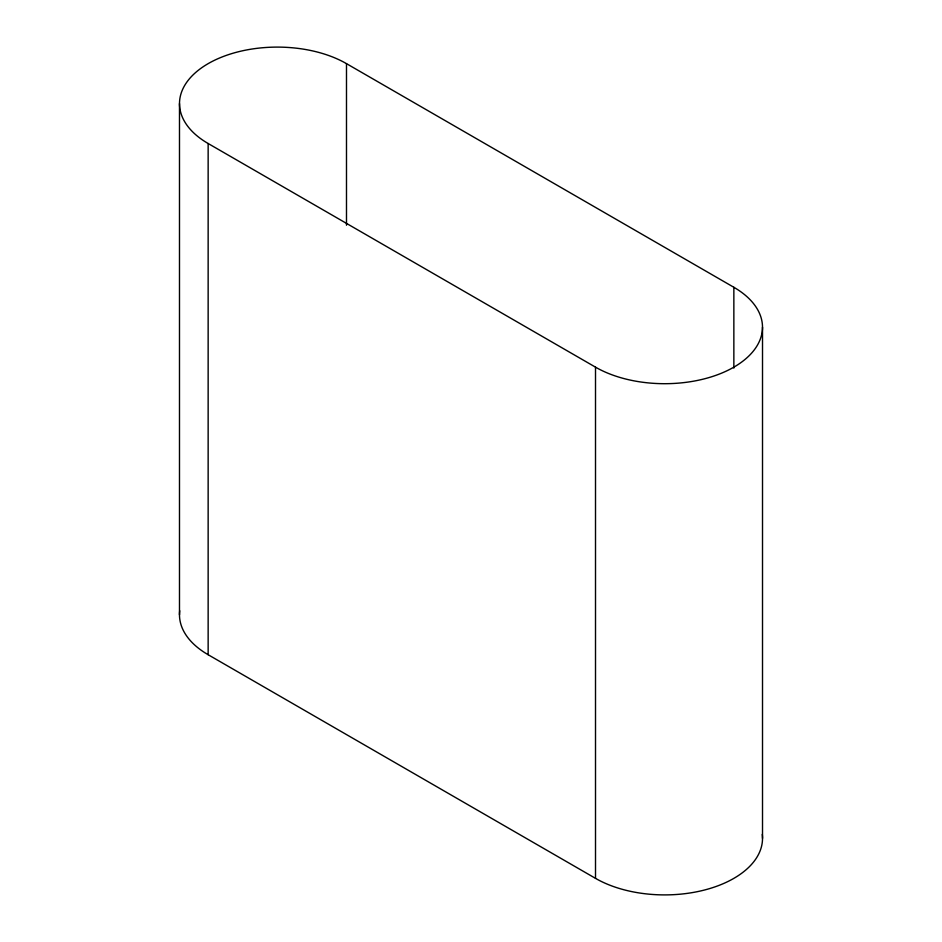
<?xml version="1.0" encoding="UTF-8"?>
<svg xmlns="http://www.w3.org/2000/svg" width="942" height="942" viewBox="0 0 942 942"><rect width="100%" height="100%" fill="white"/><g stroke="black" fill="none" stroke-linecap="round" stroke-linejoin="round"><path stroke-width="1.41" d="M762.266 834.412A97.827 56.485 0 0 1 705.311 889.801A97.827 56.485 0 0 1 595.509 878.356L208.147 654.714L208.147 143.514A97.827 56.485 0 0 1 208.147 63.644A97.827 56.485 0 0 1 346.491 63.644L733.853 287.286L733.853 368.075M208.147 143.514L595.509 367.156A97.827 56.485 0 0 0 733.853 367.156A97.827 56.485 0 0 0 733.853 287.286M762.514 327.227L762.514 838.415M595.509 367.156L595.509 878.356M346.491 63.644L346.491 225.232M179.486 103.585L179.486 614.773M208.147 654.714A97.827 56.485 0 0 1 179.734 610.757"/></g></svg>
